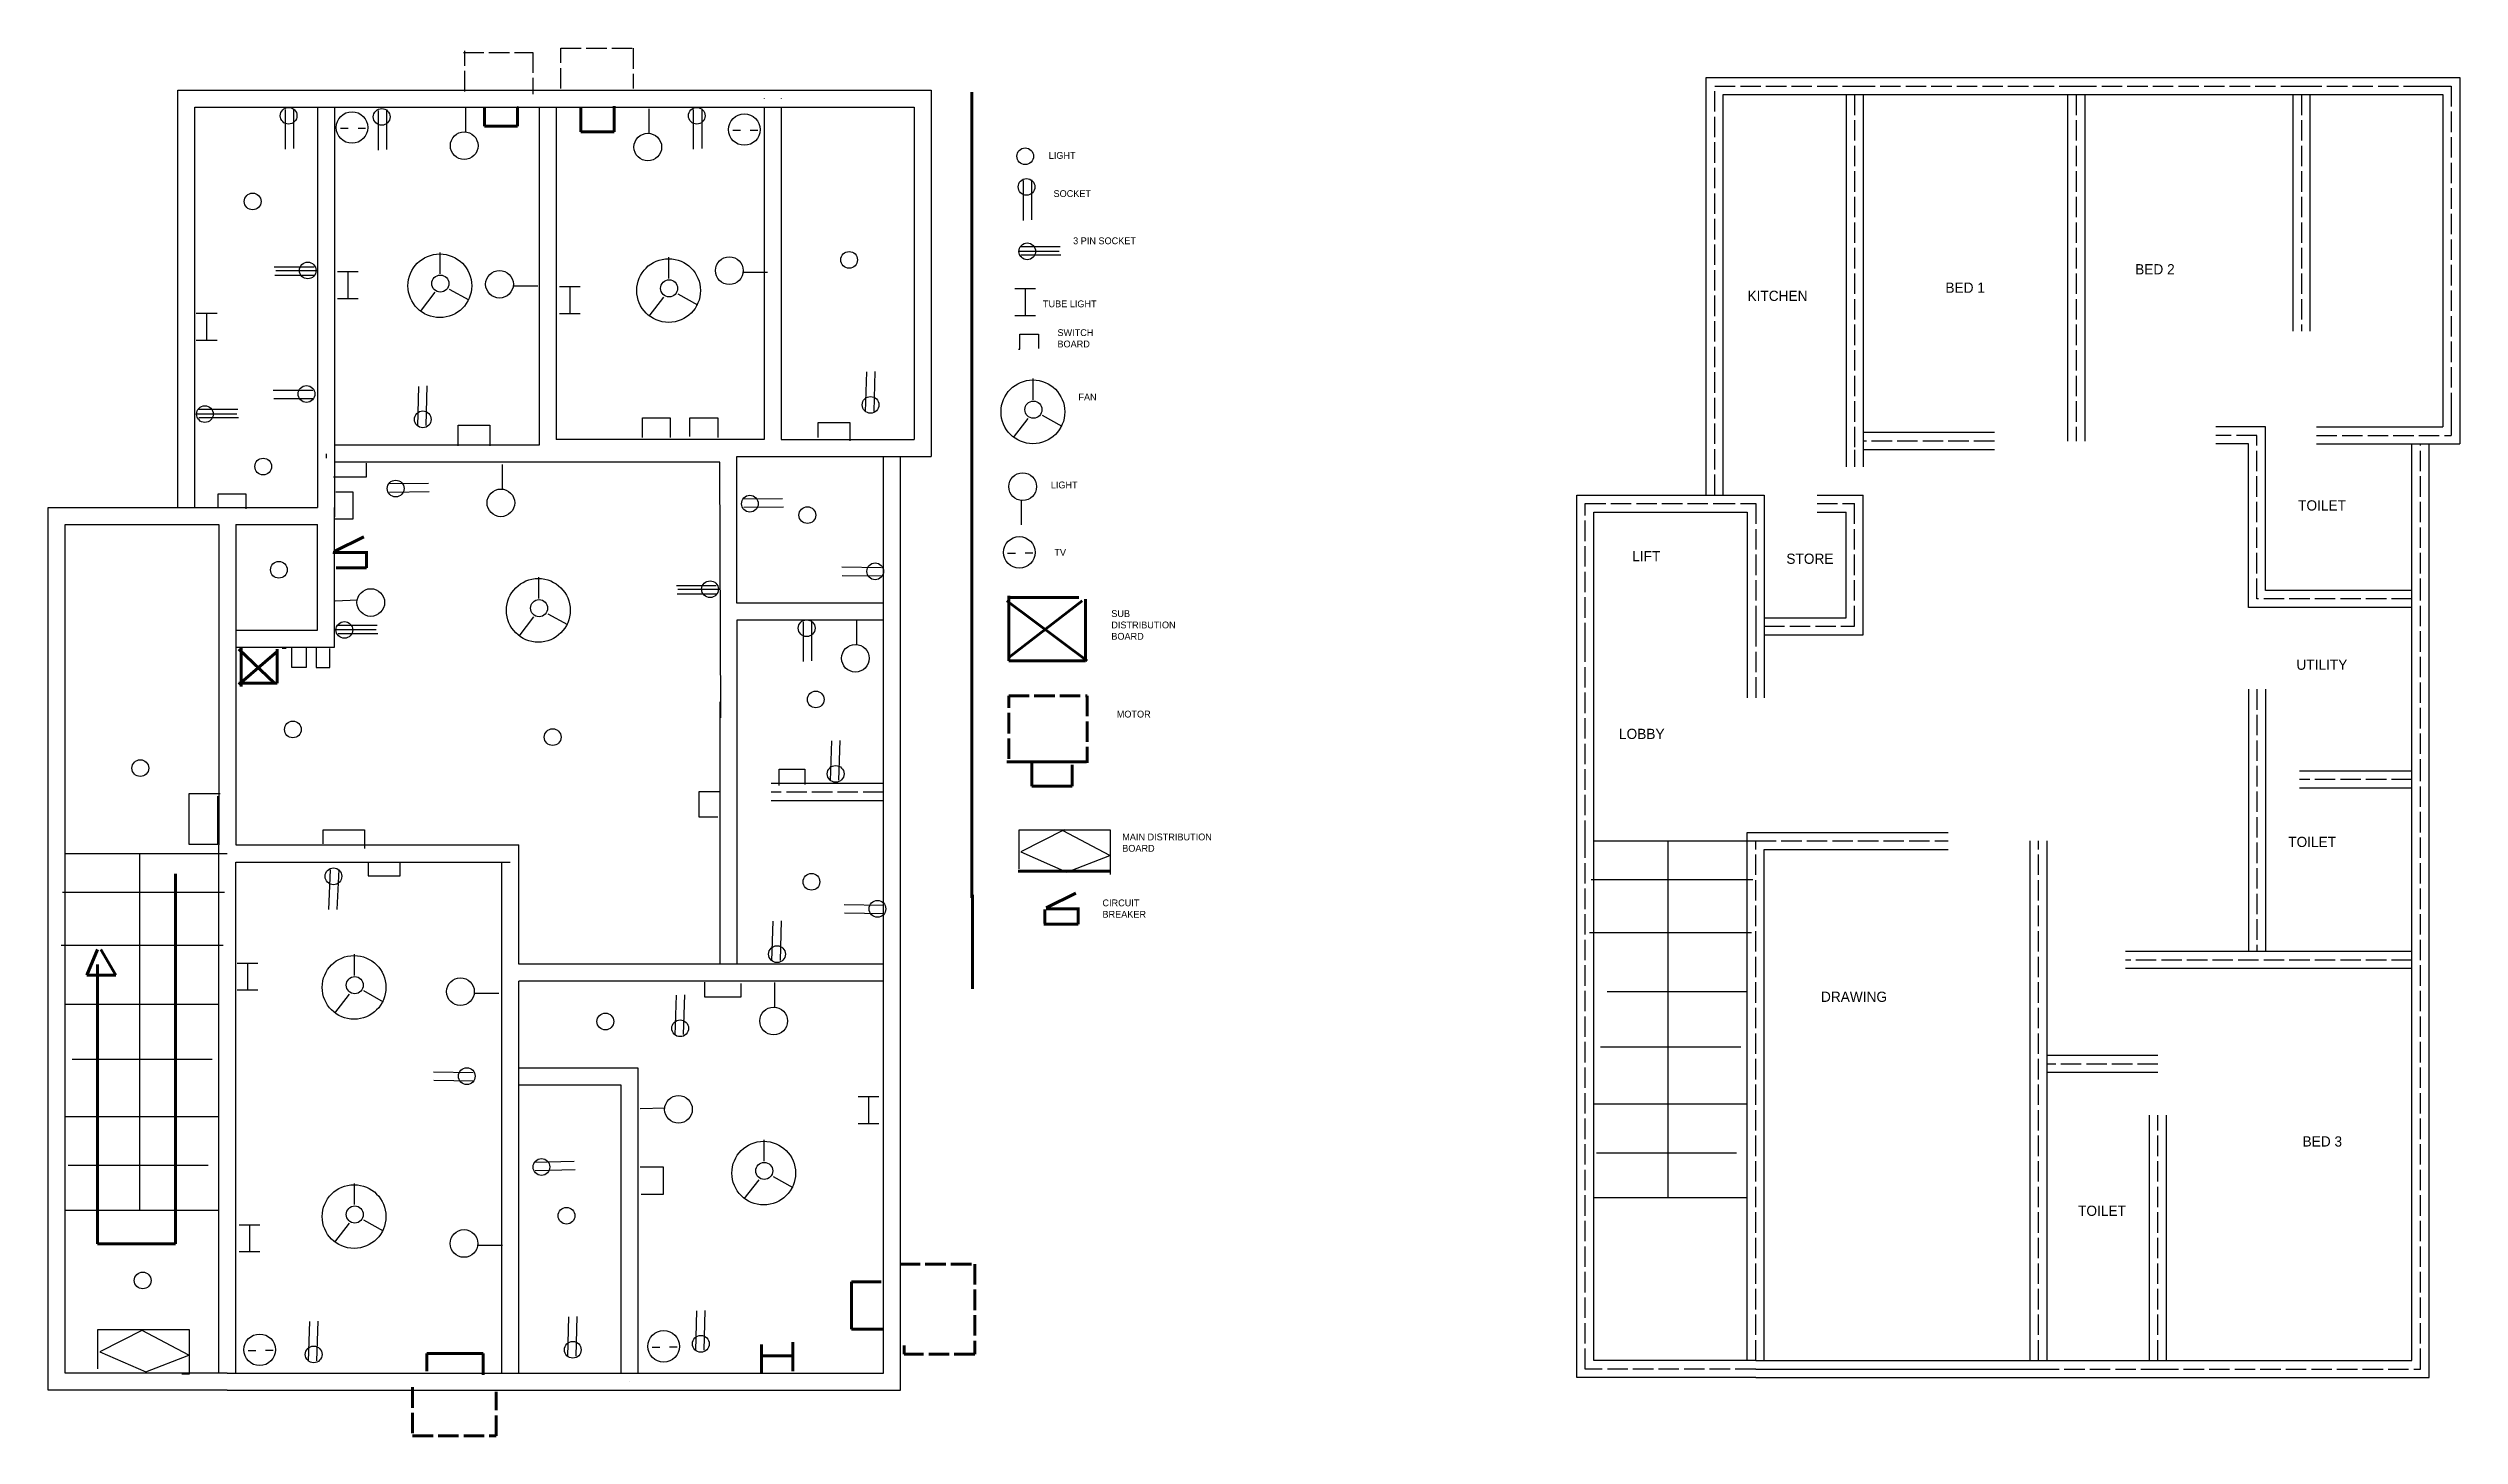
# Model space of a CAD drawing. Header units: feet. Extents: x -1639 to -225, y -574 to 241.
import ezdxf

# ---------------------------------------------------------------- set-up
doc = ezdxf.new("R2010")
doc.units = ezdxf.units.FT
doc.header["$MEASUREMENT"] = 0
doc.linetypes.add('ACAD_ISO02W100', pattern=[15, 12, -3])

msp = doc.modelspace()

# ---------------------------------------------------------------- linework, layer by layer
at = {"linetype": 'ACAD_ISO02W100'}
for p, q in [((-1338.7, 217), (-1338.7, 240.6)), ((-1338.7, 240.6), (-1296.2, 240.6)), ((-1296.2, 240.6), (-1296.2, 217)), ((-1395.8, 238.2), (-1355, 238.2)), ((-1395, 215.3), (-1395, 239)), ((-1355, 238.2), (-1355, 213.7)), ((-661.7, -21.6), (-661.7, 218.4)), ((-661.7, 218.4), (-579.7, 218.4)), ((-579.7, 218.4), (-449.7, 218.4)), ((-579.7, 213.4), (-579.7, 5)), ((-449.7, 218.4), (-319.7, 218.4)), ((-449.7, 213.4), (-449.7, 10)), ((-317.6, 218.4), (-253.7, 218.4)), ((-317.6, 213.4), (-317.6, 74.6)), ((-229.7, 218.4), (-229.7, 26.4)), ((-497.7, 10), (-574.7, 10)), ((-343.7, 13.4), (-367.7, 13.4)), ((-343.7, -82.6), (-343.7, 13.4)), ((-308.7, 13.4), (-229.7, 13.4)), ((-247.7, -82.6), (-247.7, 8.4)), ((-737.7, -108.6), (-737.7, -26.6)), ((-737.7, -26.6), (-661.7, -26.6)), ((-661.7, -26.6), (-637.7, -26.6)), ((-637.7, -26.6), (-637.7, -98.6)), ((-601.7, -26.6), (-579.7, -26.6)), ((-579.7, -98.6), (-579.7, -26.6)), ((-252.7, -82.6), (-343.7, -82.6)), ((-247.7, -188.6), (-247.7, -82.6)), ((-637.7, -98.6), (-637.7, -140.6)), ((-632.7, -98.6), (-579.7, -98.6)), ((-737.7, -224.6), (-737.7, -108.6)), ((-343.7, -135.6), (-343.7, -289.6)), ((-1149.3, -196), (-1215.3, -196)), ((-252.7, -188.6), (-318.7, -188.6)), ((-247.7, -294.6), (-247.7, -188.6)), ((-737.7, -534.6), (-737.7, -224.6)), ((-637.7, -529.6), (-637.7, -224.6)), ((-637.7, -224.6), (-524.7, -224.6)), ((-471.7, -529.6), (-471.7, -224.6)), ((-252.7, -294.6), (-420.7, -294.6)), ((-247.7, -534.6), (-247.7, -294.6)), ((-471.7, -529.6), (-471.7, -300)), ((-401.7, -355.6), (-466.7, -355.6)), ((-401.7, -529.6), (-401.7, -385.6)), ((-637.7, -534.6), (-737.7, -534.6)), ((-637.7, -534.6), (-471.7, -534.6)), ((-471.7, -534.6), (-401.7, -534.6)), ((-401.7, -534.6), (-247.7, -534.6))]:
    msp.add_line(p, q, dxfattribs=at)
for p, q in [((-1563.3, -29), (-1563.3, 216)), ((-1563.3, 216), (-1476.3, 216)), ((-1476.3, 216), (-1346.3, 216)), ((-1346.3, 216), (-1216.3, 216)), ((-1216.3, 216), (-1150.3, 216)), ((-1150.3, 216), (-1121.3, 216)), ((-1121.3, 216), (-1121.3, 19)), ((-666.7, 223.4), (-579.7, 223.4)), ((-666.7, -21.6), (-666.7, 223.4)), ((-656.7, 213.4), (-579.7, 213.4)), ((-656.7, -21.6), (-656.7, 213.4)), ((-584.7, 213.4), (-584.7, 5)), ((-579.7, 223.4), (-449.7, 223.4)), ((-579.7, 213.4), (-449.7, 213.4)), ((-574.7, 213.4), (-574.7, 5)), ((-454.7, 213.4), (-454.7, 10)), ((-449.7, 223.4), (-319.7, 223.4)), ((-449.7, 213.4), (-319.7, 213.4)), ((-444.7, 213.4), (-444.7, 10)), ((-322.6, 218.6), (-322.6, 218.4)), ((-322.6, 213.4), (-322.6, 74.6)), ((-319.7, 223.4), (-253.7, 223.4)), ((-319.7, 218.4), (-317.6, 218.4)), ((-319.7, 213.4), (-253.7, 213.4)), ((-317.6, 218.6), (-317.6, 218.4)), ((-312.6, 218.6), (-312.6, 218.4)), ((-312.6, 213.4), (-312.6, 74.6)), ((-253.7, 223.4), (-224.7, 223.4)), ((-253.7, 218.4), (-229.7, 218.4)), ((-253.7, 213.4), (-234.7, 213.4)), ((-234.7, 213.4), (-234.7, 26.4)), ((-224.7, 223.4), (-224.7, 26.4)), ((-1553.3, -29), (-1553.3, 206)), ((-1553.3, 206), (-1476.3, 206)), ((-1500.3, 204.7), (-1500.3, 181.4)), ((-1495.4, 205.1), (-1495.4, 181.8)), ((-1481.3, 206), (-1481.3, -2.4)), ((-1476.3, 206), (-1346.3, 206)), ((-1471.3, 206), (-1471.3, -2.4)), ((-1445.8, 204), (-1445.8, 180.7)), ((-1440.9, 204.4), (-1440.9, 181.1)), ((-1394.4, 191.2), (-1394.4, 205.8)), ((-1351.3, 206), (-1351.3, 7.6)), ((-1346.3, 206), (-1216.3, 206)), ((-1341.3, 206), (-1341.3, 11)), ((-1286.8, 190.4), (-1286.8, 205)), ((-1260.9, 204.7), (-1260.9, 181.4)), ((-1256, 205.1), (-1256, 181.8)), ((-1219.3, 211.2), (-1219.3, 211)), ((-1219.3, 206), (-1219.3, 11)), ((-1216.3, 206), (-1150.3, 206)), ((-1209.3, 211.2), (-1209.3, 211)), ((-1209.3, 206), (-1209.3, 11)), ((-1150.3, 206), (-1131.3, 206)), ((-1131.3, 206), (-1131.3, 19)), ((-1467.9, 193.7), (-1463.3, 193.7)), ((-1457.6, 193.8), (-1453.2, 193.8)), ((-1237.8, 192.5), (-1233.2, 192.5)), ((-1227.5, 192.6), (-1223.1, 192.6)), ((-1067.4, 162.9), (-1067.4, 139.6)), ((-1062.5, 163.3), (-1062.5, 140)), ((-1409.6, 120.8), (-1409.6, 108.3)), ((-1275.4, 118), (-1275.4, 105.5)), ((-1069.6, 121.6), (-1046.2, 121.6)), ((-1069.1, 124.3), (-1045.7, 124.3)), ((-1068.7, 119.4), (-1045.3, 119.4)), ((-1483.4, 112.2), (-1506.7, 112.2)), ((-1483, 107.3), (-1506.3, 107.3)), ((-1482.5, 110), (-1505.8, 110)), ((-1469.7, 109.5), (-1457.5, 109.5)), ((-1463.6, 109.5), (-1463.6, 93.7)), ((-1404.2, 99.3), (-1392.6, 92.9)), ((-1366.7, 101.2), (-1352.1, 101.2)), ((-1339.4, 100.7), (-1327.3, 100.7)), ((-1333.4, 100.7), (-1333.4, 84.9)), ((-1232, 109.2), (-1217.3, 109.2)), ((-1072.3, 99.6), (-1060.1, 99.6)), ((-1066.2, 99.6), (-1066.2, 83.7)), ((-1552.5, 85.1), (-1540.3, 85.1)), ((-1546.4, 85.1), (-1546.4, 69.3)), ((-1469.7, 93.7), (-1457.5, 93.7)), ((-1412.5, 97.4), (-1421.2, 86.2)), ((-1339.4, 84.9), (-1327.3, 84.9)), ((-1278.3, 94.6), (-1287, 83.3)), ((-1269.9, 96.5), (-1258.4, 90.1)), ((-1072.3, 83.7), (-1060.1, 83.7)), ((-1069.4, 63.9), (-1069.4, 72.8)), ((-1069.4, 72.8), (-1058.5, 72.8)), ((-1058.5, 72.8), (-1058.5, 64.3)), ((-1552.5, 69.3), (-1540.3, 69.3)), ((-1070.2, 63.9), (-1069.4, 63.9)), ((-1159.9, 27.3), (-1159.1, 50.6)), ((-1154.9, 27.5), (-1154.2, 50.9)), ((-1061.7, 46.8), (-1061.7, 34.3)), ((-1551.5, 28.7), (-1528.1, 28.7)), ((-1484.1, 39.8), (-1507.4, 39.8)), ((-1483.7, 34.9), (-1507, 34.9)), ((-1422.6, 18.8), (-1421.9, 42.1)), ((-1417.7, 19.1), (-1417, 42.4)), ((-1551.9, 26), (-1528.6, 26)), ((-1551, 23.8), (-1527.7, 23.8)), ((-1398.9, 7.3), (-1398.9, 19.3)), ((-1398.9, 19.3), (-1380.3, 19.3)), ((-1380.3, 19.3), (-1380.3, 7.3)), ((-1290.8, 12.2), (-1290.8, 23.7)), ((-1290.8, 23.7), (-1274.4, 23.7)), ((-1274.4, 23.7), (-1274.4, 12.2)), ((-1262.9, 12.8), (-1262.9, 23.7)), ((-1262.9, 23.7), (-1246.5, 23.7)), ((-1246.5, 23.7), (-1246.5, 12.2)), ((-1187.6, 12.2), (-1187.6, 21)), ((-1187.6, 21), (-1169, 21)), ((-1169, 21), (-1169, 10.1)), ((-1131.3, 19), (-1131.3, 11)), ((-1121.3, 19), (-1121.3, 1)), ((-1064.6, 23.4), (-1073.3, 12.2)), ((-1056.2, 25.3), (-1044.7, 18.9)), ((-497.7, 15), (-574.7, 15)), ((-338.7, 18.4), (-367.7, 18.4)), ((-338.7, -77.6), (-338.7, 18.4)), ((-308.7, 18.4), (-234.7, 18.4)), ((-234.7, 26.4), (-234.7, 18.4)), ((-229.7, 26.4), (-229.7, 13.4)), ((-224.7, 26.4), (-224.7, 8.4)), ((-1476.3, 2.6), (-1476.3, 2)), ((-1476.3, 2), (-1476.3, 1)), ((-1476.3, 1), (-1476.3, 0.5)), ((-1476.3, 0.5), (-1476.3, 0)), ((-1351.3, 7.6), (-1471.3, 7.6)), ((-1471.3, 2.6), (-1471.3, 2)), ((-1219.3, 11), (-1341.3, 11)), ((-1235.3, -85), (-1235.3, 1)), ((-1235.3, 1), (-1121.3, 1)), ((-1209.3, 11), (-1131.3, 11)), ((-1149.3, -90), (-1149.3, 1)), ((-1149.3, -90), (-1149.3, 1)), ((-1139.3, -90), (-1139.3, 1)), ((-584.7, 7.4), (-584.7, -5.1)), ((-579.7, 10), (-579.7, 9.4)), ((-579.7, 9.4), (-579.7, 8.4)), ((-579.7, 8.4), (-579.7, 7.9)), ((-579.7, 7.9), (-579.7, 7.4)), ((-579.7, 5), (-579.7, -5.1)), ((-574.7, 10), (-574.7, 9.4)), ((-497.7, 5), (-574.7, 5)), ((-574.7, 5), (-574.7, -5.1)), ((-348.7, 8.4), (-367.7, 8.4)), ((-348.7, -87.6), (-348.7, 8.4)), ((-308.7, 8.4), (-224.7, 8.4)), ((-252.7, -82.6), (-252.7, 8.4)), ((-252.7, -82.6), (-252.7, 8.4)), ((-242.7, -82.6), (-242.7, 8.4)), ((-1553.3, -2.8), (-1553.3, -2.8)), ((-1481.3, 0), (-1481.3, -29)), ((-1470.4, -11.2), (-1472, -11.2)), ((-1245.3, -2.4), (-1471.3, -2.4)), ((-1471.3, -2.4), (-1471.3, -12.5)), ((-1452.9, -11.2), (-1471.3, -11.2)), ((-1471.2, -34.5), (-1471.2, -11.6)), ((-1452.9, -3), (-1452.9, -11.2)), ((-1372.9, -18.4), (-1372.9, -3.7)), ((-1244.7, -152.3), (-1245.3, -2.4)), ((-1539.7, -28.7), (-1539.7, -21)), ((-1539.7, -21), (-1523.4, -21)), ((-1523.4, -21), (-1523.4, -29.8)), ((-1470.7, -19.7), (-1460.7, -19.7)), ((-1460.7, -19.7), (-1460.7, -35.7)), ((-1439.7, -14.9), (-1416.3, -14.6)), ((-1439.2, -19.9), (-1415.9, -19.5)), ((-1231.8, -23.9), (-1208.5, -23.6)), ((-1068.6, -24.5), (-1068.6, -39.1)), ((-742.7, -108.6), (-742.7, -21.6)), ((-742.7, -21.6), (-661.7, -21.6)), ((-661.7, -21.6), (-632.7, -21.6)), ((-661.7, -21.6), (-637.7, -21.6)), ((-632.7, -21.6), (-632.7, -98.6)), ((-601.7, -21.6), (-574.7, -21.6)), ((-574.7, -103.6), (-574.7, -21.6)), ((-1639.3, -116), (-1639.3, -29)), ((-1639.3, -29), (-1558.3, -29)), ((-1629.3, -116), (-1629.3, -39)), ((-1629.3, -39), (-1558.3, -39)), ((-1558.3, -29), (-1534.3, -29)), ((-1558.3, -29), (-1529.3, -29)), ((-1558.3, -39), (-1539.3, -39)), ((-1552.9, -29), (-1535.3, -29)), ((-1539.3, -39), (-1539.3, -106)), ((-1529.3, -29), (-1481.3, -29)), ((-1529.3, -39), (-1529.3, -106)), ((-1529.3, -39), (-1481.3, -39)), ((-1481.3, -101), (-1481.3, -39)), ((-1471.3, -111), (-1471.3, -29)), ((-1460.7, -35.7), (-1470.9, -35.7)), ((-1231.3, -28.8), (-1208, -28.5)), ((-732.7, -108.6), (-732.7, -31.6)), ((-732.7, -31.6), (-661.7, -31.6)), ((-661.7, -31.6), (-642.7, -31.6)), ((-642.7, -31.6), (-642.7, -98.6)), ((-601.7, -31.6), (-584.7, -31.6)), ((-584.7, -93.6), (-584.7, -31.6)), ((-1076.5, -55.7), (-1071.9, -55.7)), ((-1066.2, -55.6), (-1061.8, -55.6)), ((-1351.8, -69.8), (-1351.8, -82.3)), ((-1150.5, -64.4), (-1173.8, -64)), ((-1150.1, -69.3), (-1173.5, -69)), ((-1457.9, -83.4), (-1470.9, -84)), ((-1247.4, -74.9), (-1270.8, -74.9)), ((-1247, -79.8), (-1270.4, -79.8)), ((-1246.5, -77.1), (-1269.9, -77.1)), ((-252.7, -77.6), (-338.7, -77.6)), ((-252.7, -188.6), (-252.7, -82.6)), ((-242.7, -188.6), (-242.7, -82.6)), ((-1469.7, -97.9), (-1446.4, -97.9)), ((-1354.7, -93.2), (-1363.3, -104.4)), ((-1346.3, -91.3), (-1334.7, -97.7)), ((-1149.3, -85), (-1235.3, -85)), ((-1149.3, -95), (-1235.3, -95)), ((-1235.3, -95), (-1235.3, -297)), ((-1196.4, -96.1), (-1196.4, -119.4)), ((-1191.5, -95.7), (-1191.5, -119)), ((-1164.9, -109.6), (-1164.9, -95)), ((-1149.3, -196), (-1149.3, -90)), ((-1139.3, -196), (-1139.3, -90)), ((-642.7, -98.6), (-642.7, -140.6)), ((-632.7, -93.6), (-584.7, -93.6)), ((-632.7, -98.6), (-632.7, -140.6)), ((-252.7, -87.6), (-348.7, -87.6)), ((-1539.3, -106), (-1539.3, -227)), ((-1529.3, -101), (-1481.3, -101)), ((-1529.3, -106), (-1529.3, -227)), ((-1529.3, -111), (-1471.3, -111)), ((-1499.7, -111.6), (-1502.1, -111.6)), ((-1496.7, -111.4), (-1496.7, -122.7)), ((-1487.8, -122.7), (-1487.8, -111.1)), ((-1482.2, -111.4), (-1482.2, -122.9)), ((-1474.1, -122.9), (-1474.1, -111.6)), ((-1470.2, -100.6), (-1446.9, -100.6)), ((-1469.3, -102.9), (-1446, -102.9)), ((-742.7, -224.6), (-742.7, -108.6)), ((-742.7, -224.6), (-742.7, -108.6)), ((-742.7, -224.6), (-742.7, -108.6)), ((-732.7, -224.6), (-732.7, -108.6)), ((-632.7, -103.6), (-574.7, -103.6)), ((-1639.3, -232), (-1639.3, -116)), ((-1639.3, -232), (-1639.3, -116)), ((-1639.3, -232), (-1639.3, -116)), ((-1629.3, -232), (-1629.3, -116)), ((-1496.7, -122.7), (-1487.8, -122.7)), ((-1482.2, -122.9), (-1474.1, -122.9)), ((-348.7, -135.6), (-348.7, -289.6)), ((-338.7, -135.6), (-338.7, -289.6)), ((-1245.3, -143), (-1245.3, -297)), ((-1180.4, -189.3), (-1179.7, -165.9)), ((-1175.5, -189), (-1174.8, -165.7)), ((-1210.5, -192.1), (-1210.5, -182.5)), ((-1210.5, -182.5), (-1195.5, -182.5)), ((-1195.5, -182.5), (-1195.5, -191.6)), ((-252.7, -183.6), (-318.7, -183.6)), ((-1538.5, -196.9), (-1556.8, -196.9)), ((-1556.8, -196.9), (-1556.8, -226.5)), ((-1245.6, -195.9), (-1257.7, -195.9)), ((-1257.7, -195.9), (-1257.7, -210.4)), ((-1149.3, -191), (-1215.3, -191)), ((-1149.3, -302), (-1149.3, -196)), ((-1139.3, -302), (-1139.3, -196)), ((-252.7, -193.6), (-318.7, -193.6)), ((-252.7, -294.6), (-252.7, -188.6)), ((-242.7, -294.6), (-242.7, -188.6)), ((-1539.9, -226.5), (-1539.9, -198.3)), ((-1257.7, -210.4), (-1246.6, -210.4)), ((-1149.3, -201), (-1215.3, -201)), ((-1478, -226.3), (-1478, -218.2)), ((-1478, -218.2), (-1453.7, -218.2)), ((-1453.7, -218.2), (-1453.7, -229)), ((-1069.8, -241.1), (-1069.8, -218.2)), ((-1069.8, -218.2), (-1016.3, -218.2)), ((-1043.4, -218.2), (-1068.7, -231.1)), ((-1016.6, -233.2), (-1044, -218.8)), ((-1016.3, -218.2), (-1016.3, -244.4)), ((-742.7, -539.6), (-742.7, -224.6)), ((-732.7, -529.6), (-732.7, -224.6)), ((-732.7, -224.6), (-637.7, -224.6)), ((-732.7, -224.6), (-650.5, -224.6)), ((-732.7, -224.6), (-650.5, -224.6)), ((-689.2, -224.6), (-689.2, -433.9)), ((-642.7, -529.6), (-642.7, -219.6)), ((-642.7, -219.6), (-524.7, -219.6)), ((-476.7, -529.6), (-476.7, -224.6)), ((-476.7, -529.6), (-476.7, -224.6)), ((-476.7, -529.6), (-476.7, -224.6)), ((-466.7, -529.6), (-466.7, -224.6)), ((-1639.3, -547), (-1639.3, -232)), ((-1629.3, -537), (-1629.3, -232)), ((-1629.3, -232), (-1534.3, -232)), ((-1629.3, -232), (-1547.1, -232)), ((-1629.3, -232), (-1547.1, -232)), ((-1585.8, -232), (-1585.8, -441.3)), ((-1556.8, -226.5), (-1539.9, -226.5)), ((-1539.3, -537), (-1539.3, -227)), ((-1529.3, -227), (-1363.3, -227)), ((-1529.3, -537), (-1529.3, -237)), ((-1529.3, -237), (-1368.3, -237)), ((-1451.7, -237.7), (-1451.7, -245.1)), ((-1432.8, -245.1), (-1432.8, -237)), ((-1373.3, -537), (-1373.3, -237)), ((-1373.3, -537), (-1373.3, -237)), ((-1373.3, -537), (-1373.3, -237)), ((-1363.3, -297), (-1363.3, -227)), ((-1068.7, -231.1), (-1041.8, -242.9)), ((-1041.8, -242.9), (-1016.6, -233.2)), ((-632.7, -529.6), (-632.7, -229.6)), ((-632.7, -229.6), (-524.7, -229.6)), ((-1473.9, -241.6), (-1475, -264.9)), ((-1468.9, -241.4), (-1470.1, -264.8)), ((-1451.7, -245.1), (-1432.8, -245.1)), ((-734.3, -247.3), (-639.3, -247.3)), ((-1630.9, -254.7), (-1535.9, -254.7)), ((-1149.2, -262.5), (-1172.5, -262.2)), ((-1148.8, -267.4), (-1172.2, -267.1)), ((-1214.8, -295.1), (-1214, -271.8)), ((-1209.8, -294.9), (-1209.1, -271.6)), ((-735.1, -278.4), (-640.1, -278.4)), ((-1631.7, -285.8), (-1536.7, -285.8)), ((-1528.5, -296.3), (-1516.3, -296.3)), ((-1522.4, -296.3), (-1522.4, -312.1)), ((-1459.9, -291), (-1459.9, -303.6)), ((-1149.3, -297), (-1363.3, -297)), ((-252.7, -289.6), (-420.7, -289.6)), ((-252.7, -529.6), (-252.7, -294.6)), ((-242.7, -539.6), (-242.7, -294.6)), ((-1373.3, -537), (-1373.3, -307.4)), ((-1363.3, -537), (-1363.3, -307)), ((-1149.3, -307), (-1363.3, -307)), ((-1254.4, -307.6), (-1254.4, -316.1)), ((-1232.8, -316.1), (-1232.8, -308.4)), ((-1213, -322.4), (-1213, -307.8)), ((-1149.3, -537), (-1149.3, -302)), ((-1139.3, -547), (-1139.3, -302)), ((-476.7, -529.6), (-476.7, -300)), ((-466.7, -529.6), (-466.7, -300)), ((-252.7, -299.6), (-420.7, -299.6)), ((-1629.3, -320.5), (-1539.3, -320.5)), ((-1528.5, -312.1), (-1516.3, -312.1)), ((-1462.7, -314.5), (-1471.4, -325.7)), ((-1454.4, -312.5), (-1442.8, -319)), ((-1389.7, -314), (-1375, -314)), ((-1271.6, -338.6), (-1270.8, -315.2)), ((-1266.6, -338.3), (-1265.9, -315)), ((-1254.4, -316.1), (-1232.8, -316.1)), ((-724.9, -313.1), (-642.7, -313.1)), ((-1625.3, -352.8), (-1543.1, -352.8)), ((-728.7, -345.4), (-646.5, -345.4)), ((-401.7, -350.6), (-466.7, -350.6)), ((-1390.1, -360.7), (-1413.4, -360.4)), ((-1389.7, -365.7), (-1413.1, -365.3)), ((-1293.3, -358), (-1363.3, -358)), ((-1293.3, -537), (-1293.3, -358)), ((-401.7, -360.6), (-466.7, -360.6)), ((-1303.3, -368), (-1363.3, -368)), ((-1303.3, -537), (-1303.3, -368)), ((-1277.5, -381.5), (-1292.1, -381.8)), ((-1164.2, -374.7), (-1152, -374.7)), ((-1158.1, -374.7), (-1158.1, -390.5)), ((-732.7, -378.9), (-642.7, -378.9)), ((-1629.3, -386.3), (-1539.3, -386.3)), ((-1164.2, -390.5), (-1152, -390.5)), ((-406.7, -529.6), (-406.7, -385.6)), ((-396.7, -529.6), (-396.7, -385.6)), ((-1219.6, -400.1), (-1219.6, -412.6)), ((-731.1, -407.6), (-648.9, -407.6)), ((-1627.7, -415), (-1545.5, -415)), ((-1354.2, -413.2), (-1330.8, -412.5)), ((-1353.6, -418.1), (-1330.3, -417.4)), ((-1292.1, -416), (-1278.6, -416)), ((-1278.6, -416), (-1278.6, -432.2)), ((-1222.5, -423.5), (-1231.2, -434.7)), ((-1214.1, -421.6), (-1202.6, -428)), ((-1459.9, -425.6), (-1459.9, -438.1)), ((-1278.6, -432.2), (-1291.4, -432.2)), ((-732.7, -433.9), (-642.7, -433.9)), ((-1629.3, -441.3), (-1539.3, -441.3)), ((-1527.4, -449.9), (-1515.2, -449.9)), ((-1521.3, -449.9), (-1521.3, -465.7)), ((-1462.7, -449), (-1471.4, -460.2)), ((-1454.4, -447.1), (-1442.8, -453.5)), ((-1527.4, -465.7), (-1515.2, -465.7)), ((-1387.6, -461.8), (-1372.9, -461.8)), ((-1486.6, -530), (-1485.9, -506.6)), ((-1481.7, -529.7), (-1481, -506.4)), ((-1334.6, -527.3), (-1333.9, -504)), ((-1329.7, -527.1), (-1329, -503.7)), ((-1259.5, -523.8), (-1258.8, -500.5)), ((-1254.6, -523.6), (-1253.9, -500.3)), ((-1610.2, -534.4), (-1610.2, -511.4)), ((-1610.2, -511.4), (-1556.6, -511.4)), ((-1583.7, -511.5), (-1609, -524.4)), ((-1556.9, -526.5), (-1584.3, -512)), ((-1556.6, -511.4), (-1556.6, -537.6)), ((-1285.1, -521.7), (-1280.5, -521.7)), ((-1274.8, -521.6), (-1270.4, -521.6)), ((-1534.3, -537), (-1629.3, -537)), ((-1609, -524.4), (-1582.1, -536.2)), ((-1582.1, -536.2), (-1556.9, -526.5)), ((-1534.3, -537), (-1368.3, -537)), ((-1534.3, -537), (-1368.3, -537)), ((-1534.3, -537), (-1368.3, -537)), ((-1534.3, -537), (-1368.3, -537)), ((-1522.1, -523.7), (-1517.5, -523.7)), ((-1511.8, -523.6), (-1507.4, -523.6)), ((-1368.3, -537), (-1298.3, -537)), ((-1368.3, -537), (-1298.3, -537)), ((-1368.3, -537), (-1298.3, -537)), ((-1368.3, -537), (-1298.3, -537)), ((-1368.3, -537), (-1298.3, -537)), ((-1298.3, -537), (-1149.3, -537)), ((-637.7, -529.6), (-732.7, -529.6)), ((-637.7, -529.6), (-471.7, -529.6)), ((-637.7, -529.6), (-471.7, -529.6)), ((-637.7, -529.6), (-471.7, -529.6)), ((-637.7, -529.6), (-471.7, -529.6)), ((-637.7, -534.6), (-471.7, -534.6)), ((-471.7, -529.6), (-401.7, -529.6)), ((-471.7, -529.6), (-401.7, -529.6)), ((-471.7, -529.6), (-401.7, -529.6)), ((-471.7, -529.6), (-401.7, -529.6)), ((-471.7, -529.6), (-401.7, -529.6)), ((-401.7, -529.6), (-252.7, -529.6)), ((-401.7, -534.6), (-401.7, -534.6)), ((-1534.3, -547), (-1639.3, -547)), ((-1556.6, -537.6), (-1561, -537.6)), ((-1534.3, -547), (-1368.3, -547)), ((-1368.3, -547), (-1298.3, -547)), ((-1298.3, -542), (-1298.3, -542)), ((-1298.3, -547), (-1139.3, -547)), ((-637.7, -539.6), (-742.7, -539.6)), ((-637.7, -539.6), (-471.7, -539.6)), ((-471.7, -539.6), (-401.7, -539.6)), ((-401.7, -539.6), (-242.7, -539.6))]:
    msp.add_line(p, q)
at = {"linetype": 'ByBlock', "lineweight": 100}
for p, q in [((-1097.5, 214.9), (-1097.5, -258)), ((-1383.4, 206.3), (-1383.4, 194.9)), ((-1364.1, 194.9), (-1364.1, 205.8)), ((-1364.1, 205.8), (-1363.6, 205.8)), ((-1363.6, 205.8), (-1363.6, 206.3)), ((-1326.8, 206.3), (-1326.8, 191.6)), ((-1307.4, 205.3), (-1307.4, 206.7)), ((-1307.4, 191.6), (-1307.4, 205.3)), ((-1383.4, 194.9), (-1364.1, 194.9)), ((-1326.8, 191.6), (-1307.4, 191.6)), ((-1470.9, -55.4), (-1472.2, -55.4)), ((-1472.2, -55.4), (-1471.6, -55.4)), ((-1471.6, -54.7), (-1454.2, -46.1)), ((-1451.8, -55.4), (-1471.6, -55.4)), ((-1471.6, -55.4), (-1471.6, -56.1)), ((-1452.7, -55.4), (-1452.7, -64.3)), ((-1469.7, -64.3), (-1470.4, -64.3)), ((-1452.7, -64.3), (-1469.7, -64.3)), ((-1076.9, -83.7), (-1029.9, -119)), ((-1075.9, -80.8), (-1075.9, -119)), ((-1032.8, -83.7), (-1075.9, -117)), ((-1075, -81.8), (-1034.8, -81.8)), ((-1030.8, -119), (-1030.8, -82.7)), ((-1075.9, -119), (-1030.8, -119)), ((-1076.9, -178.2), (-1030.3, -178.2)), ((-1062.4, -177.7), (-1062.4, -192.4)), ((-1038.6, -192.4), (-1038.6, -179.9)), ((-1062.4, -192.4), (-1038.6, -192.4)), ((-1564.7, -244), (-1564.7, -461.2)), ((-1070.4, -242.4), (-1016.3, -242.4)), ((-1097.1, -256.3), (-1097.1, -311.4)), ((-1054.7, -264.8), (-1054.7, -273.1)), ((-1054, -263.9), (-1036.6, -255.2)), ((-1034.3, -264.5), (-1054, -264.5)), ((-1035.2, -264.5), (-1035.2, -273.4)), ((-1051.7, -273.4), (-1055.3, -273.4)), ((-1035.2, -273.4), (-1052.2, -273.4)), ((-1610.4, -288.3), (-1616.7, -303.5)), ((-1599.6, -303.5), (-1608.4, -288.3)), ((-1616.7, -303.5), (-1599.6, -303.5)), ((-1610.4, -461.2), (-1610.4, -297.2)), ((-1564.7, -461.2), (-1610.4, -461.2)), ((-1150.7, -483.5), (-1168.1, -483.5)), ((-1168.1, -483.5), (-1168.1, -511.1)), ((-1221, -520.1), (-1221, -536.9)), ((-1202.5, -526.8), (-1202.5, -518.9)), ((-1202.5, -518.9), (-1202.5, -535.8)), ((-1168.1, -511.1), (-1149.5, -511.1)), ((-1417.3, -535.8), (-1417.3, -525.5)), ((-1417.3, -525.5), (-1384.1, -525.5)), ((-1384.1, -525.5), (-1384.1, -538)), ((-1220.5, -526.8), (-1202.5, -526.8))]:
    msp.add_line(p, q, dxfattribs=at)
at = {"lineweight": 100}
for p, q in [((-1506.6, -132.1), (-1527.5, -112)), ((-1526.2, -111), (-1526.2, -134)), ((-1505, -112), (-1505, -132.1)), ((-1527.5, -132.9), (-1505, -113.5)), ((-1505, -132.1), (-1527.5, -132.1)), ((-1527.5, -132.1), (-1524.4, -132.1))]:
    msp.add_line(p, q, dxfattribs=at)
at = {"linetype": 'ACAD_ISO02W100', "lineweight": 100}
for p, q in [((-1075.9, -176.5), (-1075.9, -139.5)), ((-1075.9, -139.5), (-1029.9, -139.5)), ((-1029.9, -139.5), (-1029.9, -178.7)), ((-1139.8, -473), (-1095.8, -473)), ((-1095.8, -473), (-1095.8, -525.9)), ((-1137.2, -525.9), (-1137.2, -520.8)), ((-1135.9, -525.9), (-1137.2, -525.9)), ((-1095.8, -525.9), (-1135.9, -525.9)), ((-1425.6, -545.3), (-1425.6, -573.8)), ((-1376.5, -573.8), (-1376.5, -547.9)), ((-1425.6, -573.8), (-1376.5, -573.8))]:
    msp.add_line(p, q, dxfattribs=at)
for centre, radius in [((-1498.3, 201), 4.91), ((-1461.1, 194.1), 9.26), ((-1443.7, 200.3), 4.91), ((-1258.9, 201), 4.91), ((-1231, 192.9), 9.26), ((-1395.3, 183.4), 8.12), ((-1287.6, 182.6), 8.12), ((-1066.2, 177.2), 4.91), ((-1519.4, 150.7), 4.91), ((-1065.4, 159.2), 4.91), ((-1487.1, 110.2), 4.91), ((-1409.6, 101.2), 18.7), ((-1275.4, 98.4), 18.7), ((-1239.8, 110.1), 8.12), ((-1169.5, 116.4), 4.91), ((-1065, 121.4), 4.91), ((-1409.3, 102.5), 5.01), ((-1374.6, 102.1), 8.12), ((-1275.1, 99.7), 5.01), ((-1487.8, 37.7), 4.91), ((-1061.7, 27.2), 18.7), ((-1547.4, 25.9), 4.91), ((-1156.9, 31.3), 4.91), ((-1061.4, 28.5), 5.01), ((-1419.6, 22.8), 4.91), ((-1513.2, -4.9), 4.91), ((-1435.5, -17.8), 4.91), ((-1067.7, -16.7), 8.12), ((-1373.8, -26.2), 8.12), ((-1227.7, -26.7), 4.91), ((-1194, -33.4), 4.91), ((-1069.7, -55.3), 9.26), ((-1504, -65.5), 4.91), ((-1351.8, -89.3), 18.7), ((-1154.2, -66.4), 4.91), ((-1450.1, -84.7), 8.12), ((-1351.4, -88), 5.01), ((-1251.1, -76.9), 4.91), ((-1465.6, -100.8), 4.91), ((-1194.4, -99.8), 4.91), ((-1165.8, -117.4), 8.12), ((-1189.1, -141.6), 4.91), ((-1495.8, -159.2), 4.91), ((-1343.4, -163.7), 4.91), ((-1585.3, -181.9), 4.91), ((-1177.4, -185.3), 4.91), ((-1472, -245.4), 4.91), ((-1191.6, -248.6), 4.91), ((-1152.9, -264.5), 4.91), ((-1459.9, -310.6), 18.7), ((-1211.8, -291.1), 4.91), ((-1459.5, -309.3), 5.01), ((-1397.5, -313.1), 8.12), ((-1213.8, -330.3), 8.12), ((-1312.5, -330.6), 4.91), ((-1268.6, -334.6), 4.91), ((-1393.8, -362.7), 4.91), ((-1269.6, -382.2), 8.12), ((-1219.6, -419.6), 18.7), ((-1350, -416), 4.91), ((-1219.3, -418.3), 5.01), ((-1459.9, -445.1), 18.7), ((-1459.5, -443.9), 5.01), ((-1335.3, -444.6), 4.91), ((-1395.4, -460.9), 8.12), ((-1583.9, -482.6), 4.91), ((-1515.3, -523.3), 9.26), ((-1483.6, -526), 4.91), ((-1331.6, -523.3), 4.91), ((-1278.3, -521.3), 9.26), ((-1256.5, -519.8), 4.91)]:
    msp.add_circle(centre, radius)

# ---------------------------------------------------------------- texts
at = {"linetype": 'ByBlock', "lineweight": 100, "char_height": 4, "attachment_point": 1}
for s, insert, width in [('LIGHT', (-1052.4, 179.7), 20.58), ('SOCKET', (-1049.6, 157.3), 26.209), ('3 PIN SOCKET', (-1038.1, 129.6), 38.543), ('TUBE LIGHT', (-1055.8, 92.6), 38.543), ('SWITCH BOARD', (-1047.3, 75.7), 30.834), ('FAN', (-1035, 37.9), 45.48), ('LIGHT', (-1051.2, -13.7), 42.397), ('SUB DISTRIBUTION BOARD', (-1015.7, -89.2), 40.855), ('MOTOR', (-1012.5, -148.2), 38.533), ('MAIN DISTRIBUTION BOARD', (-1009.3, -220.3), 53.654), ('CIRCUIT BREAKER', (-1020.9, -259), 34.748)]:
    msp.add_mtext(s, dxfattribs=dict(at, insert=insert, width=width))
at = {"char_height": 6, "attachment_point": 1}
for s, insert, width in [('BED 2', (-415.1, 113.9), 65.833), ('BED 1', (-526.4, 103.1), 70.621), ('KITCHEN', (-642.5, 98.3), 57.816), ('TOILET', (-319.5, -24.7), 86), ('LIFT', (-710.1, -54.5), 39.738), ('STORE', (-619.7, -56), 35.074), ('UTILITY', (-320.5, -118.2), 51.47), ('LOBBY', (-717.9, -158.8), 58.651), ('TOILET', (-325.3, -222.2), 55.061), ('DRAWING', (-599.4, -313.1), 93.364), ('BED 3', (-316.9, -398), 87.379), ('TOILET', (-448.6, -438.7), 41.908)]:
    msp.add_mtext(s, dxfattribs=dict(at, insert=insert, width=width))
at = {"linetype": 'ACAD_ISO02W100', "lineweight": 100, "insert": (-1049.1, -53.3), "char_height": 4, "width": 38.145, "attachment_point": 1}
msp.add_mtext('TV', dxfattribs=at)

doc.saveas('drawing.dxf')
